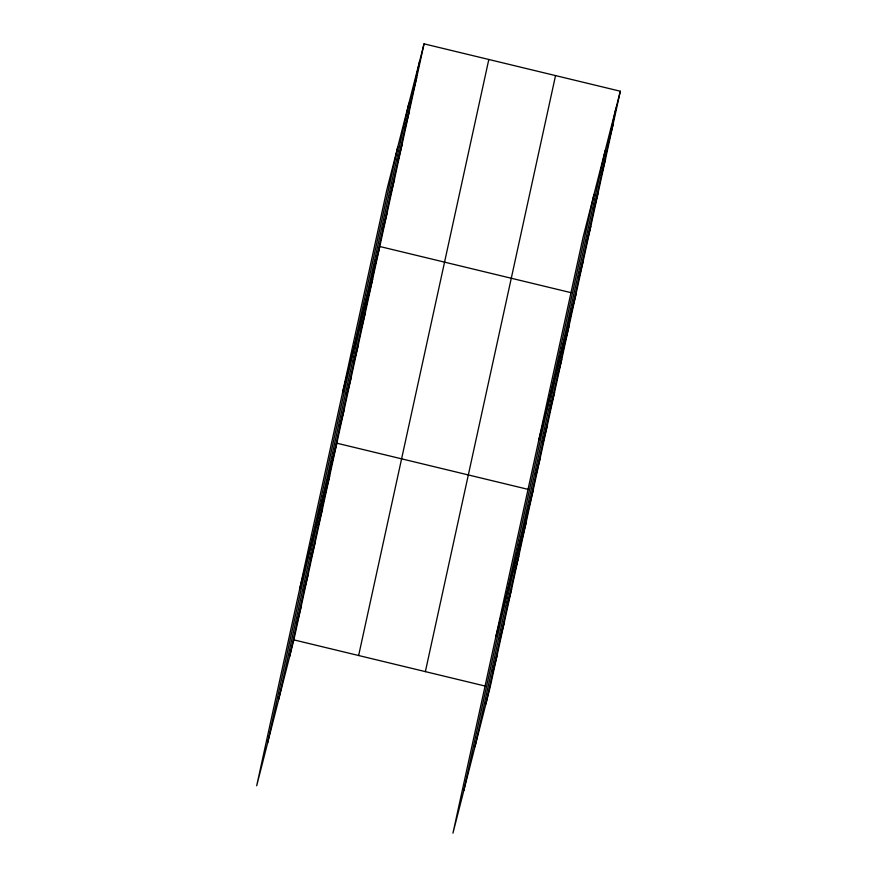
<?xml version="1.0" encoding="UTF-8"?>
<svg xmlns="http://www.w3.org/2000/svg" width="877" height="877" viewBox="0 0 877 877"><rect width="100%" height="100%" fill="white"/><g stroke="black" fill="none" stroke-linecap="round" stroke-linejoin="round"><path stroke-width="1.32" d="M267.551 743.159L397.73 147.117M278.743 699.254L408.912 103.212M289.607 656.632L419.776 60.601M424.051 43.85L386.867 189.739L256.687 785.77L293.872 639.881L424.051 43.85L620.313 91.23L490.133 687.261L452.949 833.15L583.128 237.119L620.313 91.23M358.638 655.525L488.818 59.483M425.367 671.629L555.547 75.597M463.812 790.539L593.992 194.508M475.005 746.634L605.185 150.603M485.869 704.023L616.038 107.981M412.398 94.376L416.674 77.625M405.031 128.152L409.296 111.401M397.654 161.927L401.918 145.176M390.276 195.703L394.54 178.952M382.898 229.478L387.163 212.727M342.6 392.381L379.785 246.503L570.872 292.633M368.362 296.031L372.626 279.281M361.203 328.82L365.468 312.069M354.045 361.598L358.309 344.847M346.875 394.387L351.151 377.625M339.717 427.165L343.992 410.414M299.649 589.081L336.834 443.192L527.91 489.322M325.4 492.731L329.675 475.97M318.241 525.509L322.517 508.759M311.083 558.287L315.347 541.537M303.924 591.076L308.189 574.314M296.766 623.854L301.03 607.103M608.671 141.756L612.935 125.005M601.293 175.532L605.558 158.781M593.915 209.307L598.18 192.556M586.538 243.082L590.802 226.332M579.16 276.858L583.424 260.107M538.862 439.772L576.057 293.883M564.624 343.422L568.888 326.661M557.465 376.2L561.729 359.449M550.307 408.978L554.571 392.227M543.148 441.767L547.412 425.016M535.979 474.545L540.254 457.794M495.911 636.461L533.095 490.572M521.662 540.111L525.937 523.361M514.503 572.889L518.778 556.139M507.344 605.678L511.62 588.916M500.186 638.456L504.45 621.705M493.027 671.234L497.292 654.483M293.872 639.881L484.959 686.011"/></g></svg>
